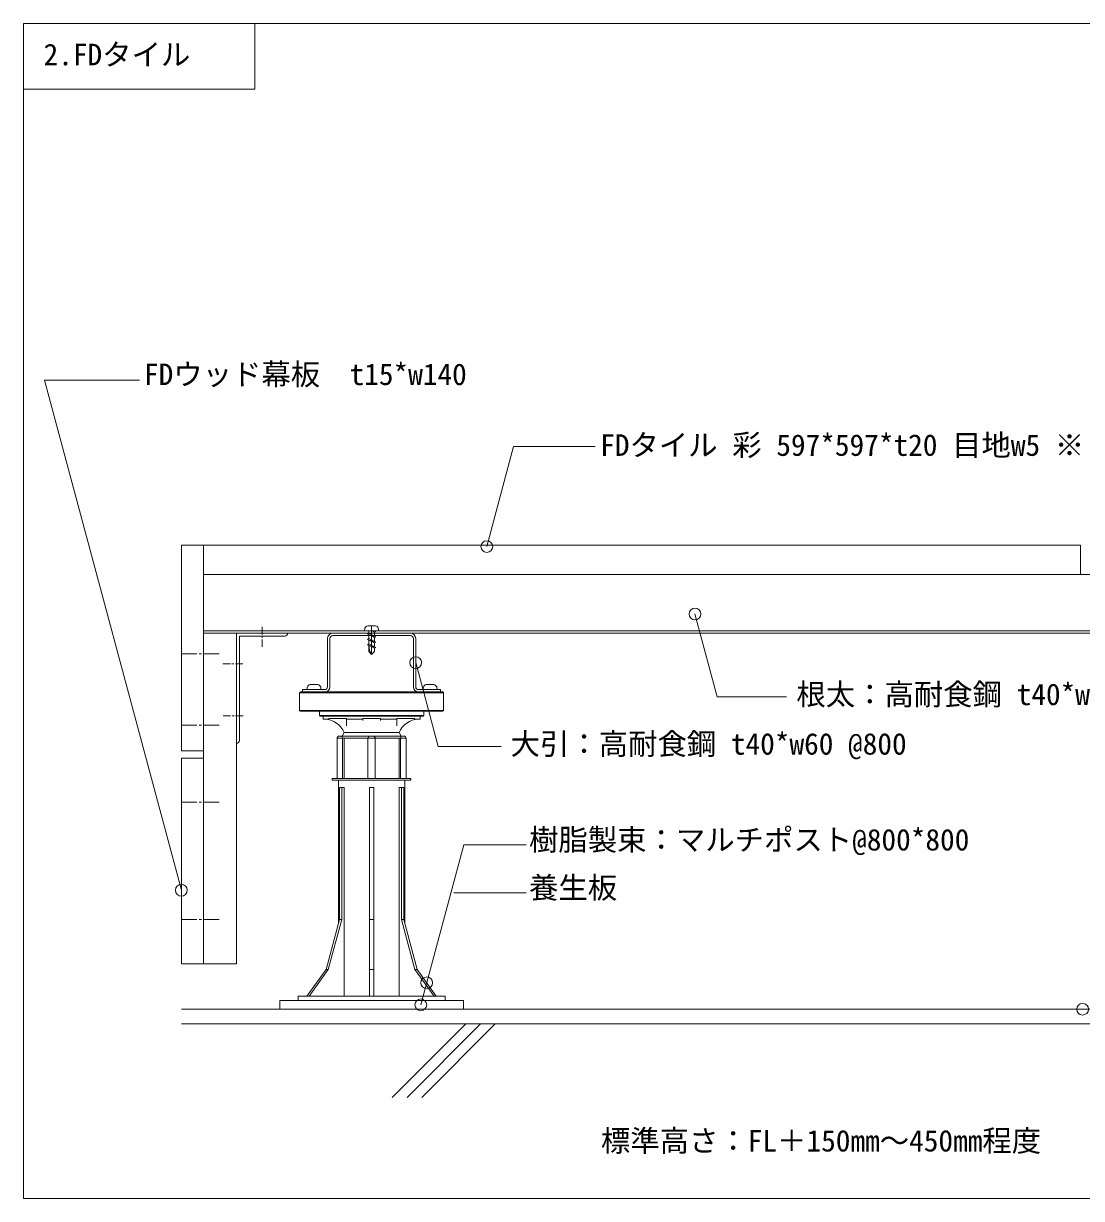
# Model space of a CAD drawing. Units: millimetres, scale not verified. Extents: x -900 to 900, y -400 to 400.
# Drawn here: x -900 to -180, y -400 to 400 of the extents above; entities that cross this region are included whole.
import ezdxf
from ezdxf.enums import TextEntityAlignment as Align

# ---------------------------------------------------------------- set-up
doc = ezdxf.new("R2010")
doc.units = ezdxf.units.MM
doc.header["$LTSCALE"] = 0.5
for name, color, linetype, lineweight in [('0-F', 4, 'Continuous', 18), ('1-0__1-0_', 7, 'Continuous', 18), ('1-2_MOJI', 7, 'Continuous', 18), ('1-4_HATCH', 5, 'Continuous', 18), ('1-5_KUTAI', 9, 'Continuous', 18), ('1-6_BOUSUI', 3, 'Continuous', 18), ('1-7_本体', 1, 'Continuous', 18), ('1-8_096', 7, 'Continuous', 18), ('1-9_00panel', 7, 'Continuous', 18)]:
    doc.layers.add(name, color=color, linetype=linetype, lineweight=lineweight)
doc.styles.add('ＭＳ ゴシック', font='')
doc.styles.get('ＭＳ ゴシック').set_extended_font_data('MS Gothic')

msp = doc.modelspace()

# ---------------------------------------------------------------- linework, layer by layer
at = {"layer": '0-F'}
for p, q in [((-737.5609, -15.9502), (-737.5609, -10.8268)), ((-737.5609, -15.9502), (-737.5609, -10.8268)), ((-737.5609, -16.955), (-737.5609, -18.3225)), ((-737.5609, -16.955), (-737.5609, -18.3225)), ((-737.5609, -19.3273), (-737.5609, -24.4508)), ((-759.1285, -35.8772), (-764.252, -35.8772)), ((-759.1285, -35.8772), (-764.252, -35.8772)), ((-758.1237, -35.8772), (-756.7562, -35.8772)), ((-758.1237, -35.8772), (-756.7562, -35.8772)), ((-755.7514, -35.8772), (-750.6279, -35.8772)), ((-758.9997, -71.2885), (-764.1232, -71.2885)), ((-761.1515, -71.2885), (-759.564, -71.2885)), ((-757.9949, -71.2885), (-756.6274, -71.2885)), ((-757.9949, -71.2885), (-756.6274, -71.2885)), ((-755.6226, -71.2885), (-750.4991, -71.2885))]:
    msp.add_line(p, q, dxfattribs=at)
for points in [[(-755.0609, -90.1386), (-755.0609, -15.1386), (-720.0609, -15.1386)], [(-753.0609, -88.1386), (-753.0609, -17.1386), (-722.0609, -17.1386)]]:
    msp.add_lwpolyline(points, dxfattribs=at)
for centre, radius, start, end in [((-722.3045, -14.8951), 2.2568, 276.19616, 353.80384), ((-755.2165, -87.983), 2.1612, 274.12883, 355.87117)]:
    msp.add_arc(centre, radius, start, end, dxfattribs=at)
at = {"layer": '1-0__1-0_'}
for p, q in [((-777.5609, 24.8613), (267.3124, 24.8613)), ((-777.5609, -13.5387), (267.3124, -13.5387)), ((-777.5609, -15.1386), (267.3124, -15.1386)), ((-689.4359, -15.1386), (-636.6359, -15.1386)), ((-665.945, -15.7032), (-665.0359, -15.1521)), ((-665.945, -15.7032), (-660.1268, -17.5214)), ((-661.0359, -18.0726), (-665.945, -15.7032)), ((-665.0717, -10.0102), (-661.0002, -10.0102)), ((-665.0359, -15.1521), (-665.0359, -13.5387)), ((-665.0359, -15.1521), (-660.1268, -17.5214)), ((-663.036, -10.0102), (-663.036, -29.5388)), ((-661.2349, -13.5387), (-660.1268, -13.885)), ((-661.0359, -17.0602), (-661.0359, -14.4362)), ((-693.0359, -18.7389), (-693.0359, -51.5386)), ((-691.4359, -18.7389), (-691.4359, -51.5386)), ((-689.4359, -16.7388), (-636.6359, -16.7388)), ((-665.945, -19.3396), (-660.1268, -21.1578)), ((-665.945, -22.976), (-660.1268, -24.7942)), ((-665.0359, -18.7885), (-665.0359, -16.1616)), ((-665.0359, -22.4249), (-665.0359, -19.798)), ((-665.0359, -23.4148), (-665.0359, -27.5387)), ((-660.1268, -17.5214), (-661.0359, -18.0726)), ((-661.0359, -20.6966), (-661.0359, -18.0726)), ((-661.0359, -24.333), (-661.0359, -21.709)), ((-634.6359, -18.7389), (-634.6359, -51.5386)), ((-633.0359, -18.7389), (-633.0359, -51.5386)), ((-792.5609, -29.1892), (-782.0559, -29.1892)), ((-780.4684, -29.1892), (-778.8809, -29.1892)), ((-766.7884, -29.1892), (-777.2934, -29.1892)), ((-665.0359, -27.5387), (-663.036, -29.5388)), ((-661.0359, -27.5387), (-663.036, -29.5388)), ((-661.0359, -25.3453), (-661.0359, -27.5387)), ((-710.0359, -53.5387), (-695.0359, -53.5387)), ((-710.0359, -53.5387), (-710.0359, -55.1389)), ((-710.0359, -55.1389), (-695.0359, -55.1389)), ((-706.8703, -53.5387), (-697.6204, -53.5387)), ((-704.2811, -50.0102), (-700.2097, -50.0102)), ((-631.0359, -53.5387), (-616.0359, -53.5387)), ((-631.0359, -55.1389), (-616.0359, -55.1389)), ((-627.8704, -53.5387), (-618.6204, -53.5387)), ((-625.2811, -50.0102), (-621.2097, -50.0102)), ((-616.0359, -53.5387), (-616.0359, -55.1389)), ((-792.5609, -77.6387), (-782.0559, -77.6387)), ((-780.4684, -77.6387), (-778.8809, -77.6387)), ((-766.7884, -77.6387), (-777.2934, -77.6387)), ((-792.5609, -130.1387), (-782.0559, -130.1387)), ((-780.4684, -130.1387), (-778.8809, -130.1387)), ((-766.7884, -130.1387), (-777.2934, -130.1387)), ((-792.5609, -210.1387), (-782.0559, -210.1387)), ((-780.4684, -210.1387), (-778.8809, -210.1387)), ((-766.7884, -210.1387), (-777.2934, -210.1387))]:
    msp.add_line(p, q, dxfattribs=at)
for points in [[(-777.5609, -95.1387), (-777.5609, 44.8613), (-792.5609, 44.8613), (-792.5609, -95.1387)], [(-777.5609, -240.1387), (-755.0609, -240.1387), (-755.0609, -15.1386), (-777.5609, -15.1386)], [(-665.945, -19.3396), (-665.0359, -18.7885), (-660.1268, -21.1578), (-661.0359, -21.709)], [(-665.945, -22.976), (-665.0359, -22.4249), (-660.1268, -24.7942), (-661.0359, -25.3453)], [(-777.5609, -240.1387), (-777.5609, -100.1387), (-792.5609, -100.1387), (-792.5609, -240.1387)]]:
    msp.add_lwpolyline(points, close=True, dxfattribs=at)
msp.add_lwpolyline([(-660.8443, -13.5387), (-660.1268, -13.885), (-661.0359, -14.4362), (-662.8952, -13.5387)], dxfattribs=at)
for centre, radius, start, end in [((-689.4359, -18.7389), 3.6, 90, 180), ((-665.0717, -12.7245), 2.7143, 89.99998, 197.4576), ((-661.0002, -12.7245), 2.7143, 342.54239, 89.99998), ((-636.6359, -18.7389), 3.6, 0, 90), ((-689.4359, -18.7389), 2, 90, 180), ((-650.3635, -22.0071), 14.7417, 185.55608, 210.72475), ((-636.6359, -18.7389), 2, 0, 90), ((-704.2811, -52.7244), 2.7143, 89.99998, 197.4576), ((-700.2097, -52.7244), 2.7143, 342.54239, 89.99998), ((-695.0359, -51.5386), 2, 270, 0), ((-695.0359, -51.5386), 3.6, 270, 0), ((-631.0359, -51.5386), 3.6, 180, 270), ((-631.0359, -51.5386), 2, 180, 270), ((-625.2811, -52.7244), 2.7143, 89.99998, 197.4576), ((-621.2097, -52.7244), 2.7143, 342.54239, 89.99998)]:
    msp.add_arc(centre, radius, start, end, dxfattribs=at)
at = {"layer": '1-2_MOJI'}
for p, q in [((-792.5609, -190.1387), (-885.6129, 157.1361)), ((-885.6129, 157.1361), (-820.9751, 157.1361)), ((-442.9238, -2.0352), (-427.8049, -58.4597)), ((-633.0359, -35.1388), (-617.7492, -92.1896)), ((-427.8049, -58.4597), (-380.6491, -58.4597)), ((-617.7492, -92.1896), (-574.9362, -92.1896)), ((-606.9745, -191.913), (-557.7193, -191.913))]:
    msp.add_line(p, q, dxfattribs=at)
msp.add_lwpolyline([(-900, -400), (900, -400), (900, 400), (-900, 400)], close=True, dxfattribs=at)
for points in [[(-584.6077, 43.8613), (-566.3704, 111.9238), (-510.9212, 111.9238)], [(-629.5427, -268.1387), (-600.3376, -159.1438), (-557.7193, -159.1438)]]:
    msp.add_lwpolyline(points, dxfattribs=at)
for centre in [(-584.6077, 43.8613), (-442.9238, -2.0352), (-633.0359, -35.1388), (-792.5609, -190.1387), (-625.5234, -253.1387), (-629.5427, -268.1387), (-179.0653, -271.1387)]:
    msp.add_circle(centre, 4, dxfattribs=at)
at = {"layer": '1-4_HATCH'}
for p, q in [((-648.9359, -331.1387), (-598.9359, -281.1387)), ((-638.9359, -331.1387), (-588.9359, -281.1387)), ((-628.9359, -331.1387), (-578.9359, -281.1387))]:
    msp.add_line(p, q, dxfattribs=at)
at = {"layer": '1-5_KUTAI'}
msp.add_line((267.3124, -281.1387), (-792.5609, -281.1387), dxfattribs=at)
at = {"layer": '1-6_BOUSUI'}
msp.add_line((267.3124, -271.1387), (-792.5609, -271.1387), dxfattribs=at)
msp.add_lwpolyline([(-725.5359, -271.1387), (-600.5359, -271.1387), (-600.5359, -265.1387), (-725.5359, -265.1387)], close=True, dxfattribs=at)
at = {"layer": '1-7_本体'}
for p, q in [((-614.0359, -55.6389), (-712.0359, -55.6389)), ((-712.0359, -55.6389), (-712.0359, -67.6389)), ((-711.5359, -55.1389), (-614.5359, -55.1389)), ((-614.0359, -67.6389), (-614.0359, -55.6389)), ((-712.0359, -67.6389), (-614.0359, -67.6389)), ((-614.5359, -68.1389), (-711.5359, -68.1389)), ((-698.5359, -68.1389), (-698.5359, -71.1389)), ((-698.5359, -71.1389), (-627.5359, -71.1389)), ((-698.0359, -71.6389), (-628.0359, -71.6389)), ((-696.0359, -71.6389), (-696.0359, -73.6389)), ((-630.0359, -73.6389), (-630.0359, -71.6389)), ((-627.5359, -71.1389), (-627.5359, -68.1389)), ((-692.1158, -73.6389), (-696.0359, -73.6389)), ((-692.1158, -73.6389), (-692.1158, -73.1389)), ((-692.1158, -73.6356), (-692.1158, -73.1389)), ((-692.1158, -73.1389), (-680.1161, -73.1389)), ((-692.1158, -73.6389), (-692.1158, -73.6286)), ((-680.1161, -73.6389), (-680.1161, -73.1389)), ((-680.1158, -78.2016), (-680.1161, -73.6287)), ((-680.1161, -73.6389), (-669.0366, -73.6389)), ((-669.0366, -73.6389), (-669.0366, -73.1389)), ((-669.0366, -73.6389), (-669.0366, -73.6286)), ((-669.0365, -74.5327), (-669.0366, -73.6397)), ((-669.0365, -74.5327), (-669.0365, -73.1389)), ((-657.0366, -73.6287), (-657.0365, -74.5327)), ((-657.0366, -73.6389), (-645.957, -73.6389)), ((-645.957, -73.1389), (-633.9567, -73.1389)), ((-645.957, -73.6389), (-645.957, -73.1389)), ((-645.9569, -73.6286), (-645.9566, -78.2016)), ((-645.9566, -78.2016), (-645.9566, -73.1389)), ((-633.9567, -73.6389), (-633.9567, -73.1389)), ((-633.9567, -73.6389), (-630.0359, -73.6389)), ((-682.787, -86.6389), (-686.537, -86.6389)), ((-686.537, -86.6389), (-686.537, -114.1387)), ((-684.537, -85.1389), (-685.037, -85.1389)), ((-685.037, -85.1389), (-683.537, -85.1389)), ((-684.7859, -85.1389), (-682.352, -85.1389)), ((-684.537, -85.1389), (-683.1359, -85.1389)), ((-683.537, -85.1389), (-681.3521, -85.1389)), ((-681.6903, -82.7296), (-683.1359, -85.1389)), ((-681.8043, -86.6389), (-682.787, -86.6389)), ((-682.787, -86.6389), (-682.787, -114.1387)), ((-681.8043, -86.6389), (-681.8043, -114.1387)), ((-665.5359, -86.6389), (-681.8043, -86.6389)), ((-681.6903, -82.7296), (-644.3815, -82.7296)), ((-681.3521, -85.1389), (-664.0359, -85.1389)), ((-665.5359, -86.6389), (-665.5359, -114.1387)), ((-660.5359, -86.6389), (-665.5359, -86.6389)), ((-664.0359, -85.1389), (-662.0359, -85.1389)), ((-662.0359, -85.1389), (-644.7198, -85.1389)), ((-660.5359, -86.6389), (-660.5359, -114.1387)), ((-644.2676, -86.6389), (-660.5359, -86.6389)), ((-644.7198, -85.1389), (-642.5348, -85.1389)), ((-642.9359, -85.1389), (-644.3815, -82.7296)), ((-643.2849, -86.6389), (-644.2676, -86.6389)), ((-644.2676, -86.6389), (-644.2676, -114.1387)), ((-641.2859, -85.1389), (-643.7198, -85.1389)), ((-643.2849, -86.6389), (-643.2849, -114.1387)), ((-639.5348, -86.6389), (-643.2849, -86.6389)), ((-642.9359, -85.1389), (-641.5348, -85.1389)), ((-642.5348, -85.1389), (-641.0348, -85.1389)), ((-641.0348, -85.1389), (-641.5348, -85.1389)), ((-639.5348, -114.1387), (-639.5348, -86.6389)), ((-689.7859, -114.1387), (-689.7859, -115.1387)), ((-689.7859, -114.1387), (-686.2021, -114.1387)), ((-636.2859, -115.1387), (-689.7859, -115.1387)), ((-663.0359, -114.1387), (-686.2021, -114.1387)), ((-685.5359, -115.1387), (-685.5359, -212.4305)), ((-639.8697, -114.1387), (-663.0359, -114.1387)), ((-640.5359, -212.4323), (-640.5359, -115.1387)), ((-636.2859, -114.1387), (-639.8697, -114.1387)), ((-636.2859, -115.1387), (-636.2859, -114.1387)), ((-683.4206, -120.1387), (-684.9205, -120.1387)), ((-684.9205, -120.1387), (-684.9205, -210.1387)), ((-681.7284, -120.1387), (-683.4206, -120.1387)), ((-683.4206, -120.1387), (-683.4206, -210.1387)), ((-681.7284, -120.1387), (-681.7284, -262.1387)), ((-661.5365, -120.1387), (-664.5365, -120.1387)), ((-664.5365, -120.1387), (-664.5365, -210.1387)), ((-661.5365, -120.1387), (-661.5365, -210.1387)), ((-644.344, -120.1387), (-642.6518, -120.1387)), ((-644.344, -120.1387), (-644.344, -262.1387)), ((-642.6518, -210.1387), (-642.6518, -120.1387)), ((-641.1518, -120.1387), (-642.6518, -120.1387)), ((-641.1518, -120.1387), (-641.1518, -210.1387)), ((-684.9205, -210.1387), (-694.0498, -244.1387)), ((-683.4206, -210.1387), (-692.5499, -244.1387)), ((-683.4206, -210.1387), (-684.9205, -210.1387)), ((-664.5365, -210.1387), (-664.5367, -244.1387)), ((-661.5365, -210.1387), (-664.5365, -210.1387)), ((-661.5365, -210.1387), (-661.5367, -244.1387)), ((-633.5228, -244.1387), (-642.6518, -210.1387)), ((-641.1518, -210.1387), (-642.6518, -210.1387)), ((-641.1518, -210.1387), (-632.0227, -244.1387)), ((-694.0498, -244.1387), (-707.0487, -262.1387)), ((-692.5499, -244.1387), (-705.5488, -262.1387)), ((-692.5499, -244.1387), (-694.0498, -244.1387)), ((-664.5367, -244.1387), (-664.537, -262.1387)), ((-661.5367, -244.1387), (-664.5367, -244.1387)), ((-661.5367, -244.1387), (-661.537, -262.1387)), ((-620.5242, -262.1387), (-633.5228, -244.1387)), ((-632.0227, -244.1387), (-633.5228, -244.1387)), ((-632.0227, -244.1387), (-619.0242, -262.1387)), ((-613.0359, -262.1387), (-713.0359, -262.1387)), ((-713.0359, -262.1387), (-713.0359, -265.1387)), ((-613.0359, -265.1387), (-613.0359, -262.1387)), ((-613.0359, -265.1387), (-713.0359, -265.1387))]:
    msp.add_line(p, q, dxfattribs=at)
for points in [[(-657.0366, -73.6389), (-657.0366, -73.1389), (-669.0366, -73.1389)], [(-661.5365, -120.1387), (-661.5364, -120.1387), (-661.5364, -262.1387)]]:
    msp.add_lwpolyline(points, dxfattribs=at)
for centre, radius, start, end in [((-711.5359, -55.6389), 0.5, 90, 180), ((-614.5359, -55.6389), 0.5, 0, 90), ((-711.5359, -67.6389), 0.5, 180, 270), ((-698.0359, -71.1389), 0.5, 180, 270), ((-628.0359, -71.1389), 0.5, 270, 0), ((-614.5359, -67.6389), 0.5, 270, 0), ((-695.4817, -88.6286), 15, 23.15819, 87.88245), ((-630.5902, -88.6286), 15, 92.11755, 156.84181), ((-685.037, -86.6389), 1.5, 90, 180), ((-664.0359, -86.6389), 1.5, 90, 180), ((-662.0359, -86.6389), 1.5, 0, 90), ((-641.0348, -86.6389), 1.5, 0, 90)]:
    msp.add_arc(centre, radius, start, end, dxfattribs=at)
for centre, major_axis, ratio, start_param, end_param in [((-683.537, -86.6389), (0, -1.5), 0.500007, 1.57079633, 3.14159265), ((-642.5348, -86.6389), (0, 1.5), 0.500019, 0, 1.57079633)]:
    msp.add_ellipse(centre, major_axis=major_axis, ratio=ratio, start_param=start_param, end_param=end_param, dxfattribs=at)
at = {"layer": '1-8_096'}
msp.add_lwpolyline([(-900, 355.2278), (-742.4935, 355.2278), (-742.4935, 400), (-900, 400)], close=True, dxfattribs=at)
at = {"layer": '1-9_00panel'}
msp.add_lwpolyline([(-777.5609, 24.8613), (-180.5609, 24.8613), (-180.5609, 44.8613), (-777.5609, 44.8613)], close=True, dxfattribs=at)

# ---------------------------------------------------------------- texts
at = {"layer": '1-0__1-0_', "style": 'ＭＳ ゴシック'}
msp.add_text('FDウッド幕板\u3000t15*w140', height=14.66, dxfattribs=at).set_placement((-817.9751, 149.4382), align=Align.BOTTOM_LEFT)
at = {"layer": '1-2_MOJI', "style": 'ＭＳ ゴシック'}
for s, p in [('FDタイル 彩 597*597*t20 目地w5 ※', (-507.4433, 101.2384)), ('根太：高耐食鋼 t40*w60 @300', (-373.8991, -68.4597)), ('大引：高耐食鋼 t40*w60 @800', (-568.4362, -102.1896)), ('樹脂製束：マルチポスト@800*800', (-555.889, -167.4484)), ('養生板', (-555.889, -200.1094)), ('標準高さ：FL＋150mm～450mm程度', (-506.9406, -372.4042))]:
    msp.add_text(s, height=14.66, dxfattribs=at).set_placement(p, align=Align.BOTTOM_LEFT)
at = {"layer": '1-8_096', "style": 'ＭＳ ゴシック'}
msp.add_text('2.FDタイル', height=14.66, dxfattribs=at).set_placement((-886.3348, 367.1535), align=Align.BOTTOM_LEFT)

doc.saveas('drawing.dxf')
